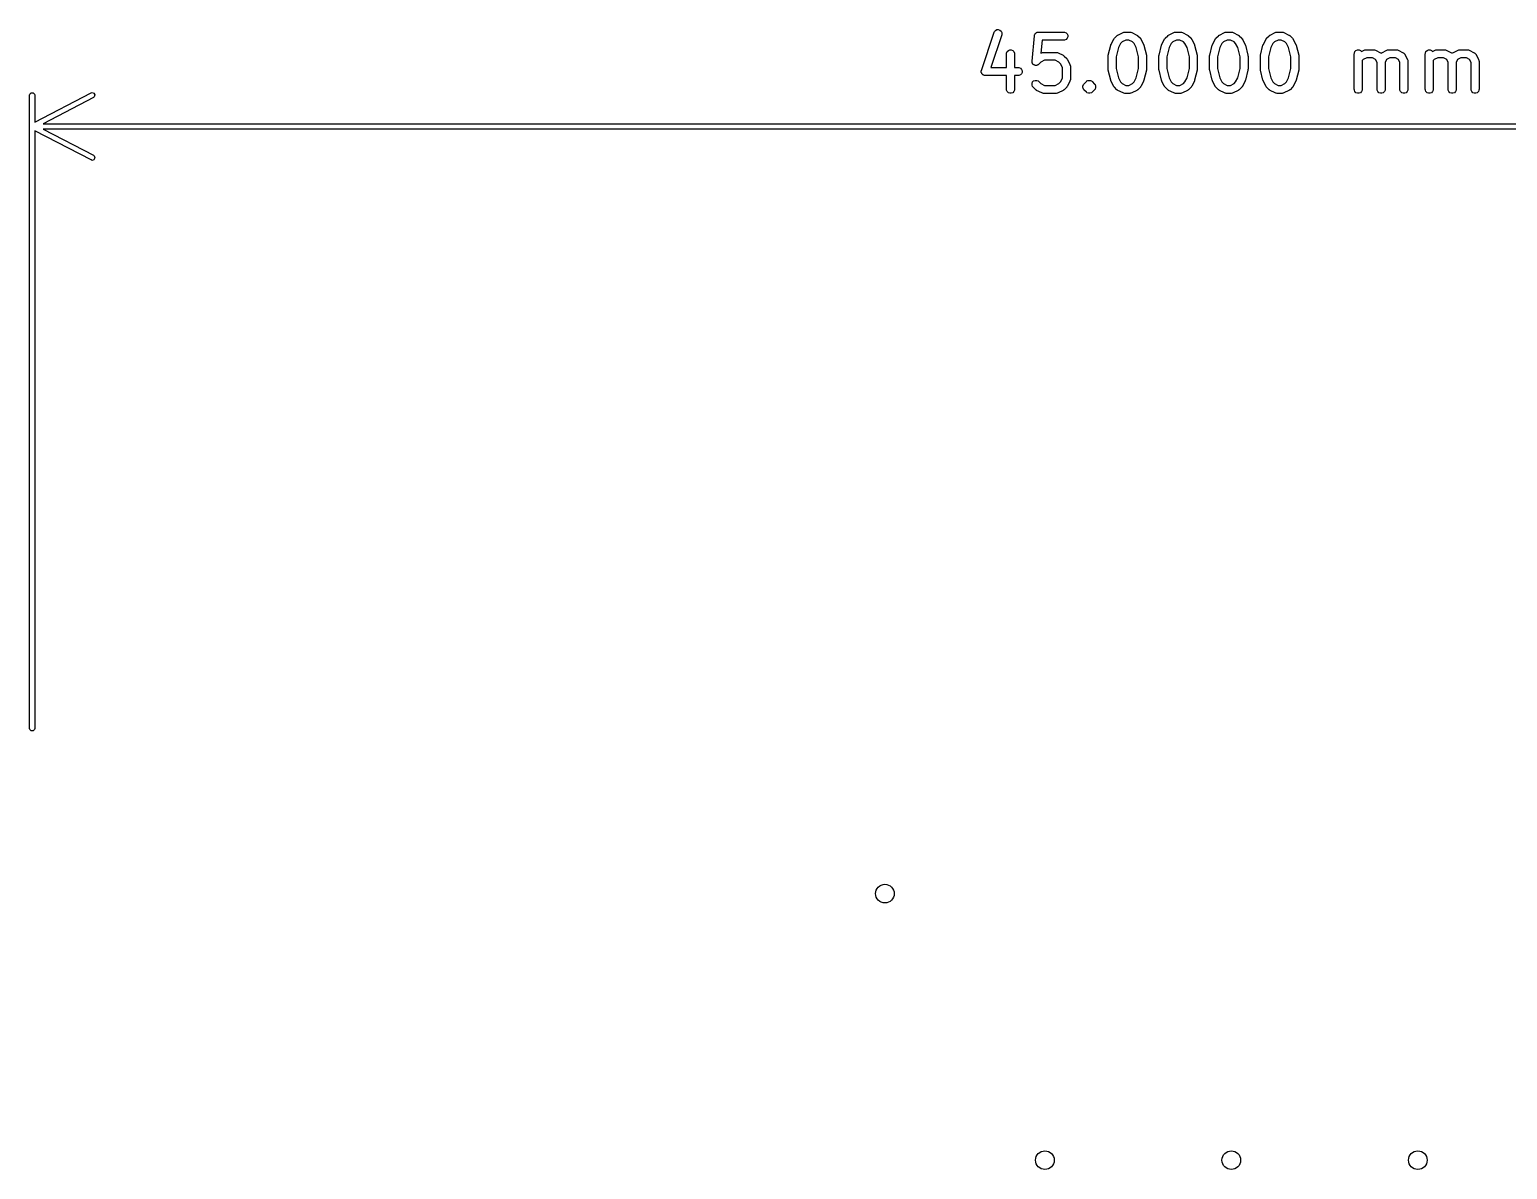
# Model space of a CAD drawing. Extents: x 4.84 to 7.14, y -5.89 to -3.58.
# Drawn here: x 4.841 to 5.932, y -4.42 to -3.578 of the extents above; entities that cross this region are included whole.
import ezdxf

# ---------------------------------------------------------------- set-up
doc = ezdxf.new("R2010")
doc.units = 0
doc.header["$MEASUREMENT"] = 0
doc.layers.add('BLACK', color=7, linetype='CONTINUOUS')

msp = doc.modelspace()

# ---------------------------------------------------------------- linework, layer by layer
at = {"layer": 'BLACK', "linetype": 'CONTINUOUS'}
for p, q in [((5.5437, -3.6082), (5.5531, -3.5801)), ((5.5531, -3.5801), (5.5533, -3.5795)), ((5.5533, -3.5795), (5.5541, -3.5787)), ((5.5541, -3.5787), (5.5551, -3.5781)), ((5.5551, -3.5781), (5.5562, -3.5781)), ((5.5562, -3.5781), (5.5573, -3.5784)), ((5.5573, -3.5784), (5.5582, -3.5792)), ((5.5582, -3.5792), (5.5587, -3.5802)), ((5.5587, -3.5802), (5.5588, -3.5814)), ((5.5836, -3.581), (5.5839, -3.5807)), ((5.5839, -3.5807), (5.5842, -3.5804)), ((5.5842, -3.5804), (5.5844, -3.5804)), ((5.5844, -3.5804), (5.5845, -3.5803)), ((5.5845, -3.5803), (5.5849, -3.5801)), ((5.5849, -3.5801), (5.5853, -3.58)), ((5.5853, -3.58), (5.5855, -3.5799)), ((5.5855, -3.5799), (5.5856, -3.5799)), ((5.5856, -3.5799), (5.5857, -3.5799)), ((5.5857, -3.5799), (5.5859, -3.5799)), ((5.5859, -3.5799), (5.6046, -3.5799)), ((5.6046, -3.5799), (5.6052, -3.58)), ((5.6052, -3.58), (5.6063, -3.5804)), ((5.6063, -3.5804), (5.6071, -3.5812)), ((5.6445, -3.5821), (5.6483, -3.5802)), ((5.6483, -3.5802), (5.6488, -3.58)), ((5.6488, -3.58), (5.6489, -3.58)), ((5.6489, -3.58), (5.649, -3.58)), ((5.649, -3.58), (5.6496, -3.5799)), ((5.6496, -3.5799), (5.6534, -3.5799)), ((5.6534, -3.5799), (5.6539, -3.58)), ((5.6539, -3.58), (5.654, -3.58)), ((5.654, -3.58), (5.6541, -3.58)), ((5.6541, -3.58), (5.6547, -3.5802)), ((5.6547, -3.5802), (5.6584, -3.5821)), ((5.682, -3.5821), (5.6858, -3.5802)), ((5.6858, -3.5802), (5.6863, -3.58)), ((5.6863, -3.58), (5.6864, -3.58)), ((5.6864, -3.58), (5.6865, -3.58)), ((5.6865, -3.58), (5.6871, -3.5799)), ((5.6871, -3.5799), (5.6909, -3.5799)), ((5.6909, -3.5799), (5.6914, -3.58)), ((5.6914, -3.58), (5.6915, -3.58)), ((5.6915, -3.58), (5.6916, -3.58)), ((5.6916, -3.58), (5.6922, -3.5802)), ((5.6922, -3.5802), (5.6959, -3.5821)), ((5.7195, -3.5821), (5.7233, -3.5802)), ((5.7233, -3.5802), (5.7238, -3.58)), ((5.7238, -3.58), (5.7239, -3.58)), ((5.7239, -3.58), (5.724, -3.58)), ((5.724, -3.58), (5.7246, -3.5799)), ((5.7246, -3.5799), (5.7283, -3.5799)), ((5.7283, -3.5799), (5.7289, -3.58)), ((5.7289, -3.58), (5.729, -3.58)), ((5.729, -3.58), (5.7291, -3.58)), ((5.7291, -3.58), (5.7297, -3.5802)), ((5.7297, -3.5802), (5.7334, -3.5821)), ((5.757, -3.5821), (5.7608, -3.5802)), ((5.7608, -3.5802), (5.7613, -3.58)), ((5.7613, -3.58), (5.7614, -3.58)), ((5.7614, -3.58), (5.7615, -3.58)), ((5.7615, -3.58), (5.7621, -3.5799)), ((5.7621, -3.5799), (5.7658, -3.5799)), ((5.7658, -3.5799), (5.7664, -3.58)), ((5.7664, -3.58), (5.7665, -3.58)), ((5.7665, -3.58), (5.7666, -3.58)), ((5.7666, -3.58), (5.7672, -3.5802)), ((5.7672, -3.5802), (5.7709, -3.5821)), ((5.5587, -3.5819), (5.5506, -3.6062)), ((5.5588, -3.5814), (5.5587, -3.5819)), ((5.5811, -3.6013), (5.5829, -3.5826)), ((5.5829, -3.5826), (5.583, -3.5824)), ((5.583, -3.582), (5.5832, -3.5816)), ((5.583, -3.5822), (5.583, -3.582)), ((5.583, -3.5823), (5.583, -3.5822)), ((5.583, -3.5824), (5.583, -3.5823)), ((5.5832, -3.5816), (5.5834, -3.5812)), ((5.5834, -3.5812), (5.5835, -3.5811)), ((5.5835, -3.5811), (5.5836, -3.581)), ((5.5885, -3.5858), (5.5876, -3.5956)), ((5.6046, -3.5858), (5.5885, -3.5858)), ((5.6052, -3.5858), (5.6046, -3.5858)), ((5.6063, -3.5853), (5.6052, -3.5858)), ((5.6071, -3.5845), (5.6063, -3.5853)), ((5.6071, -3.5812), (5.6075, -3.5823)), ((5.6075, -3.5834), (5.6071, -3.5845)), ((5.6075, -3.5823), (5.6075, -3.5834)), ((5.6374, -3.5971), (5.6392, -3.5896)), ((5.6392, -3.5896), (5.6393, -3.5896)), ((5.6393, -3.5896), (5.6394, -3.5893)), ((5.6393, -3.5896), (5.6393, -3.5896)), ((5.6394, -3.5893), (5.6394, -3.5891)), ((5.6394, -3.5891), (5.6395, -3.5891)), ((5.6395, -3.589), (5.6413, -3.5853)), ((5.6395, -3.5891), (5.6395, -3.589)), ((5.6413, -3.5853), (5.6415, -3.585)), ((5.6415, -3.585), (5.6416, -3.5849)), ((5.6415, -3.585), (5.6415, -3.585)), ((5.6416, -3.5849), (5.6416, -3.5848)), ((5.6416, -3.5848), (5.6417, -3.5848)), ((5.6417, -3.5848), (5.6419, -3.5845)), ((5.6419, -3.5845), (5.6438, -3.5827)), ((5.6449, -3.5914), (5.6432, -3.5982)), ((5.6438, -3.5827), (5.644, -3.5825)), ((5.644, -3.5825), (5.644, -3.5824)), ((5.644, -3.5824), (5.6441, -3.5824)), ((5.6441, -3.5824), (5.6442, -3.5823)), ((5.6442, -3.5823), (5.6443, -3.5823)), ((5.6443, -3.5823), (5.6445, -3.5821)), ((5.6464, -3.5884), (5.6449, -3.5914)), ((5.6476, -3.5872), (5.6464, -3.5884)), ((5.6503, -3.5858), (5.6476, -3.5872)), ((5.6527, -3.5858), (5.6503, -3.5858)), ((5.6554, -3.5872), (5.6527, -3.5858)), ((5.6566, -3.5884), (5.6554, -3.5872)), ((5.6581, -3.5914), (5.6566, -3.5884)), ((5.6598, -3.5982), (5.6581, -3.5914)), ((5.6584, -3.5821), (5.6587, -3.5823)), ((5.6587, -3.5823), (5.6587, -3.5823)), ((5.6587, -3.5823), (5.6588, -3.5824)), ((5.6588, -3.5824), (5.6589, -3.5824)), ((5.6589, -3.5824), (5.659, -3.5825)), ((5.659, -3.5825), (5.6592, -3.5827)), ((5.6592, -3.5827), (5.6611, -3.5845)), ((5.6611, -3.5845), (5.6613, -3.5848)), ((5.6613, -3.5848), (5.6613, -3.5848)), ((5.6613, -3.5848), (5.6614, -3.5849)), ((5.6614, -3.5849), (5.6614, -3.585)), ((5.6614, -3.585), (5.6615, -3.585)), ((5.6615, -3.585), (5.6616, -3.5853)), ((5.6616, -3.5853), (5.6635, -3.589)), ((5.6635, -3.589), (5.6635, -3.5891)), ((5.6635, -3.5891), (5.6635, -3.5891)), ((5.6635, -3.5891), (5.6636, -3.5893)), ((5.6636, -3.5893), (5.6637, -3.5896)), ((5.6637, -3.5896), (5.6637, -3.5896)), ((5.6637, -3.5896), (5.6637, -3.5896)), ((5.6637, -3.5896), (5.6656, -3.5971)), ((5.6749, -3.5971), (5.6767, -3.5896)), ((5.6767, -3.5896), (5.6768, -3.5896)), ((5.6768, -3.5893), (5.6769, -3.5891)), ((5.6768, -3.5896), (5.6768, -3.5893)), ((5.6768, -3.5896), (5.6768, -3.5896)), ((5.6769, -3.5891), (5.677, -3.589)), ((5.6769, -3.5891), (5.6769, -3.5891)), ((5.677, -3.589), (5.6788, -3.5853)), ((5.6788, -3.5853), (5.679, -3.585)), ((5.679, -3.585), (5.6791, -3.5849)), ((5.679, -3.585), (5.679, -3.585)), ((5.6791, -3.5849), (5.6791, -3.5848)), ((5.6791, -3.5848), (5.6792, -3.5848)), ((5.6792, -3.5848), (5.6794, -3.5845)), ((5.6794, -3.5845), (5.6813, -3.5827)), ((5.6824, -3.5914), (5.6807, -3.5982)), ((5.6813, -3.5827), (5.6815, -3.5825)), ((5.6815, -3.5825), (5.6815, -3.5824)), ((5.6815, -3.5824), (5.6816, -3.5824)), ((5.6816, -3.5824), (5.6817, -3.5823)), ((5.6817, -3.5823), (5.6818, -3.5823)), ((5.6818, -3.5823), (5.682, -3.5821)), ((5.6839, -3.5884), (5.6824, -3.5914)), ((5.6851, -3.5872), (5.6839, -3.5884)), ((5.6878, -3.5858), (5.6851, -3.5872)), ((5.6902, -3.5858), (5.6878, -3.5858)), ((5.6929, -3.5872), (5.6902, -3.5858)), ((5.694, -3.5884), (5.6929, -3.5872)), ((5.6956, -3.5914), (5.694, -3.5884)), ((5.6973, -3.5982), (5.6956, -3.5914)), ((5.6959, -3.5821), (5.6962, -3.5823)), ((5.6962, -3.5823), (5.6962, -3.5823)), ((5.6962, -3.5823), (5.6963, -3.5824)), ((5.6963, -3.5824), (5.6964, -3.5824)), ((5.6964, -3.5824), (5.6965, -3.5825)), ((5.6965, -3.5825), (5.6967, -3.5827)), ((5.6967, -3.5827), (5.6986, -3.5845)), ((5.6986, -3.5845), (5.6987, -3.5848)), ((5.6987, -3.5848), (5.6988, -3.5848)), ((5.6988, -3.5848), (5.6989, -3.5849)), ((5.6989, -3.5849), (5.6989, -3.585)), ((5.6989, -3.585), (5.699, -3.585)), ((5.699, -3.585), (5.6991, -3.5853)), ((5.6991, -3.5853), (5.701, -3.589)), ((5.701, -3.589), (5.701, -3.5891)), ((5.701, -3.5891), (5.701, -3.5891)), ((5.701, -3.5891), (5.7011, -3.5893)), ((5.7011, -3.5893), (5.7012, -3.5896)), ((5.7012, -3.5896), (5.7012, -3.5896)), ((5.7012, -3.5896), (5.7012, -3.5896)), ((5.7012, -3.5896), (5.7031, -3.5971)), ((5.7124, -3.5971), (5.7142, -3.5896)), ((5.7142, -3.5896), (5.7143, -3.5893)), ((5.7142, -3.5896), (5.7142, -3.5896)), ((5.7142, -3.5896), (5.7142, -3.5896)), ((5.7143, -3.5893), (5.7144, -3.5891)), ((5.7144, -3.5891), (5.7145, -3.589)), ((5.7144, -3.5891), (5.7144, -3.5891)), ((5.7145, -3.589), (5.7163, -3.5853)), ((5.7163, -3.5853), (5.7165, -3.585)), ((5.7165, -3.585), (5.7166, -3.5849)), ((5.7165, -3.585), (5.7165, -3.585)), ((5.7166, -3.5849), (5.7166, -3.5848)), ((5.7166, -3.5848), (5.7167, -3.5848)), ((5.7167, -3.5848), (5.7169, -3.5845)), ((5.7169, -3.5845), (5.7188, -3.5827)), ((5.7199, -3.5914), (5.7182, -3.5982)), ((5.7188, -3.5827), (5.719, -3.5825)), ((5.719, -3.5825), (5.719, -3.5824)), ((5.719, -3.5824), (5.7191, -3.5824)), ((5.7191, -3.5824), (5.7192, -3.5823)), ((5.7192, -3.5823), (5.7193, -3.5823)), ((5.7193, -3.5823), (5.7195, -3.5821)), ((5.7214, -3.5884), (5.7199, -3.5914)), ((5.7226, -3.5872), (5.7214, -3.5884)), ((5.7253, -3.5858), (5.7226, -3.5872)), ((5.7276, -3.5858), (5.7253, -3.5858)), ((5.7303, -3.5872), (5.7276, -3.5858)), ((5.7315, -3.5884), (5.7303, -3.5872)), ((5.7331, -3.5914), (5.7315, -3.5884)), ((5.7348, -3.5982), (5.7331, -3.5914)), ((5.7334, -3.5821), (5.7337, -3.5823)), ((5.7337, -3.5823), (5.7337, -3.5823)), ((5.7337, -3.5823), (5.7338, -3.5824)), ((5.7338, -3.5824), (5.7339, -3.5824)), ((5.7339, -3.5824), (5.734, -3.5825)), ((5.734, -3.5825), (5.7342, -3.5827)), ((5.7342, -3.5827), (5.7361, -3.5845)), ((5.7361, -3.5845), (5.7362, -3.5848)), ((5.7362, -3.5848), (5.7363, -3.5848)), ((5.7363, -3.5848), (5.7364, -3.5849)), ((5.7364, -3.5849), (5.7364, -3.585)), ((5.7364, -3.585), (5.7365, -3.585)), ((5.7365, -3.585), (5.7366, -3.5853)), ((5.7366, -3.5853), (5.7385, -3.589)), ((5.7385, -3.589), (5.7385, -3.5891)), ((5.7385, -3.5891), (5.7385, -3.5891)), ((5.7385, -3.5891), (5.7386, -3.5893)), ((5.7386, -3.5893), (5.7387, -3.5896)), ((5.7387, -3.5896), (5.7387, -3.5896)), ((5.7387, -3.5896), (5.7387, -3.5896)), ((5.7387, -3.5896), (5.7406, -3.5971)), ((5.7499, -3.5971), (5.7517, -3.5896)), ((5.7517, -3.5896), (5.7518, -3.5893)), ((5.7517, -3.5896), (5.7517, -3.5896)), ((5.7517, -3.5896), (5.7517, -3.5896)), ((5.7518, -3.5893), (5.7519, -3.5891)), ((5.7519, -3.5891), (5.752, -3.589)), ((5.7519, -3.5891), (5.7519, -3.5891)), ((5.752, -3.589), (5.7538, -3.5853)), ((5.7538, -3.5853), (5.754, -3.585)), ((5.754, -3.585), (5.7541, -3.5849)), ((5.754, -3.585), (5.754, -3.585)), ((5.7541, -3.5849), (5.7541, -3.5848)), ((5.7541, -3.5848), (5.7542, -3.5848)), ((5.7542, -3.5848), (5.7544, -3.5845)), ((5.7544, -3.5845), (5.7563, -3.5827)), ((5.7574, -3.5914), (5.7557, -3.5982)), ((5.7563, -3.5827), (5.7565, -3.5825)), ((5.7565, -3.5825), (5.7565, -3.5824)), ((5.7565, -3.5824), (5.7566, -3.5824)), ((5.7566, -3.5824), (5.7567, -3.5823)), ((5.7567, -3.5823), (5.7568, -3.5823)), ((5.7568, -3.5823), (5.757, -3.5821)), ((5.7589, -3.5884), (5.7574, -3.5914)), ((5.7601, -3.5872), (5.7589, -3.5884)), ((5.7628, -3.5858), (5.7601, -3.5872)), ((5.7651, -3.5858), (5.7628, -3.5858)), ((5.7678, -3.5872), (5.7651, -3.5858)), ((5.769, -3.5884), (5.7678, -3.5872)), ((5.7706, -3.5914), (5.769, -3.5884)), ((5.7723, -3.5982), (5.7706, -3.5914)), ((5.7709, -3.5821), (5.7712, -3.5823)), ((5.7712, -3.5823), (5.7712, -3.5823)), ((5.7712, -3.5823), (5.7713, -3.5824)), ((5.7713, -3.5824), (5.7714, -3.5824)), ((5.7714, -3.5824), (5.7715, -3.5825)), ((5.7715, -3.5825), (5.7717, -3.5827)), ((5.7717, -3.5827), (5.7736, -3.5845)), ((5.7736, -3.5845), (5.7737, -3.5848)), ((5.7737, -3.5848), (5.7738, -3.5848)), ((5.7738, -3.5848), (5.7739, -3.5849)), ((5.7739, -3.5849), (5.7739, -3.585)), ((5.7739, -3.585), (5.774, -3.585)), ((5.774, -3.585), (5.7741, -3.5853)), ((5.7741, -3.5853), (5.776, -3.589)), ((5.776, -3.589), (5.776, -3.5891)), ((5.776, -3.5891), (5.776, -3.5891)), ((5.776, -3.5891), (5.7761, -3.5893)), ((5.7761, -3.5893), (5.7762, -3.5896)), ((5.7762, -3.5896), (5.7762, -3.5896)), ((5.7762, -3.5896), (5.7762, -3.5896)), ((5.7762, -3.5896), (5.7781, -3.5971)), ((5.5623, -3.5954), (5.5628, -3.5943)), ((5.5623, -3.596), (5.5623, -3.5954)), ((5.5623, -3.6062), (5.5623, -3.596)), ((5.5628, -3.5943), (5.5636, -3.5935)), ((5.5636, -3.5935), (5.5647, -3.5931)), ((5.5647, -3.5931), (5.5658, -3.5931)), ((5.5658, -3.5931), (5.5669, -3.5935)), ((5.5669, -3.5935), (5.5677, -3.5943)), ((5.5677, -3.5943), (5.5681, -3.5954)), ((5.5681, -3.5954), (5.5682, -3.596)), ((5.5682, -3.596), (5.5682, -3.6062)), ((5.5811, -3.6019), (5.5811, -3.6013)), ((5.5811, -3.602), (5.5811, -3.6019)), ((5.5811, -3.6022), (5.5811, -3.602)), ((5.5813, -3.6026), (5.5811, -3.6022)), ((5.5814, -3.603), (5.5813, -3.6026)), ((5.5876, -3.6022), (5.5861, -3.6037)), ((5.5876, -3.5956), (5.5883, -3.5952)), ((5.5903, -3.6008), (5.5876, -3.6022)), ((5.5883, -3.5952), (5.5888, -3.595)), ((5.5888, -3.595), (5.5889, -3.595)), ((5.5889, -3.595), (5.589, -3.595)), ((5.589, -3.595), (5.5896, -3.5949)), ((5.5896, -3.5949), (5.599, -3.5949)), ((5.5983, -3.6008), (5.5903, -3.6008)), ((5.601, -3.6022), (5.5983, -3.6008)), ((5.599, -3.5949), (5.5996, -3.595)), ((5.5996, -3.595), (5.5997, -3.595)), ((5.5997, -3.595), (5.5998, -3.595)), ((5.5998, -3.595), (5.6003, -3.5952)), ((5.6003, -3.5952), (5.6041, -3.5971)), ((5.6022, -3.6034), (5.601, -3.6022)), ((5.6041, -3.5971), (5.6043, -3.5973)), ((5.6043, -3.5973), (5.6044, -3.5973)), ((5.6044, -3.5973), (5.6045, -3.5974)), ((5.6045, -3.5974), (5.6045, -3.5974)), ((5.6045, -3.5974), (5.6046, -3.5975)), ((5.6046, -3.5975), (5.6048, -3.5977)), ((5.6048, -3.5977), (5.6067, -3.5995)), ((5.6067, -3.5995), (5.6069, -3.5998)), ((5.6069, -3.5998), (5.6069, -3.5998)), ((5.6069, -3.5998), (5.607, -3.5999)), ((5.607, -3.5999), (5.6071, -3.6)), ((5.6071, -3.6), (5.6071, -3.6)), ((5.6071, -3.6), (5.6073, -3.6003)), ((5.6073, -3.6003), (5.6091, -3.604)), ((5.6373, -3.5973), (5.6374, -3.5972)), ((5.6373, -3.5975), (5.6373, -3.5973)), ((5.6373, -3.5977), (5.6373, -3.5975)), ((5.6373, -3.5978), (5.6373, -3.5977)), ((5.6373, -3.5979), (5.6373, -3.5978)), ((5.6373, -3.6072), (5.6373, -3.5979)), ((5.6374, -3.5972), (5.6374, -3.5971)), ((5.6432, -3.5982), (5.6432, -3.6069)), ((5.6598, -3.6069), (5.6598, -3.5982)), ((5.6656, -3.5971), (5.6656, -3.5972)), ((5.6656, -3.5972), (5.6656, -3.5973)), ((5.6656, -3.5973), (5.6656, -3.5975)), ((5.6656, -3.5975), (5.6657, -3.5977)), ((5.6657, -3.5977), (5.6657, -3.5978)), ((5.6657, -3.5978), (5.6657, -3.5979)), ((5.6657, -3.5979), (5.6657, -3.6072)), ((5.6748, -3.5972), (5.6749, -3.5971)), ((5.6748, -3.5973), (5.6748, -3.5972)), ((5.6748, -3.5975), (5.6748, -3.5973)), ((5.6748, -3.5977), (5.6748, -3.5975)), ((5.6748, -3.5978), (5.6748, -3.5977)), ((5.6748, -3.5979), (5.6748, -3.5978)), ((5.6748, -3.6072), (5.6748, -3.5979)), ((5.6807, -3.5982), (5.6807, -3.6069)), ((5.6973, -3.6069), (5.6973, -3.5982)), ((5.7031, -3.5971), (5.7031, -3.5972)), ((5.7031, -3.5972), (5.7031, -3.5973)), ((5.7031, -3.5973), (5.7031, -3.5975)), ((5.7031, -3.5975), (5.7032, -3.5977)), ((5.7032, -3.5977), (5.7032, -3.5978)), ((5.7032, -3.5978), (5.7032, -3.5979)), ((5.7032, -3.5979), (5.7032, -3.6072)), ((5.7123, -3.5972), (5.7124, -3.5971)), ((5.7123, -3.5973), (5.7123, -3.5972)), ((5.7123, -3.5975), (5.7123, -3.5973)), ((5.7123, -3.5977), (5.7123, -3.5975)), ((5.7123, -3.5978), (5.7123, -3.5977)), ((5.7123, -3.5979), (5.7123, -3.5978)), ((5.7123, -3.6072), (5.7123, -3.5979)), ((5.7182, -3.5982), (5.7182, -3.6069)), ((5.7348, -3.6069), (5.7348, -3.5982)), ((5.7406, -3.5971), (5.7406, -3.5972)), ((5.7406, -3.5972), (5.7406, -3.5973)), ((5.7406, -3.5973), (5.7406, -3.5975)), ((5.7406, -3.5975), (5.7407, -3.5977)), ((5.7407, -3.5977), (5.7407, -3.5978)), ((5.7407, -3.5978), (5.7407, -3.5979)), ((5.7407, -3.5979), (5.7407, -3.6072)), ((5.7498, -3.5972), (5.7499, -3.5971)), ((5.7498, -3.5973), (5.7498, -3.5972)), ((5.7498, -3.5975), (5.7498, -3.5973)), ((5.7498, -3.5977), (5.7498, -3.5975)), ((5.7498, -3.5978), (5.7498, -3.5977)), ((5.7498, -3.5979), (5.7498, -3.5978)), ((5.7498, -3.6072), (5.7498, -3.5979)), ((5.7557, -3.5982), (5.7557, -3.6069)), ((5.7723, -3.6069), (5.7723, -3.5982)), ((5.7781, -3.5971), (5.7781, -3.5972)), ((5.7781, -3.5972), (5.7781, -3.5973)), ((5.7781, -3.5973), (5.7781, -3.5975)), ((5.7781, -3.5975), (5.7782, -3.5977)), ((5.7782, -3.5977), (5.7782, -3.5978)), ((5.7782, -3.5978), (5.7782, -3.5979)), ((5.7782, -3.5979), (5.7782, -3.6072)), ((5.8191, -3.596), (5.8192, -3.5954)), ((5.8191, -3.6222), (5.8191, -3.596)), ((5.8192, -3.5954), (5.8196, -3.5943)), ((5.8196, -3.5943), (5.8204, -3.5935)), ((5.8204, -3.5935), (5.8215, -3.5931)), ((5.8215, -3.5931), (5.8227, -3.5931)), ((5.8227, -3.5931), (5.8237, -3.5935)), ((5.8237, -3.5935), (5.8245, -3.5943)), ((5.8245, -3.5943), (5.8264, -3.5933)), ((5.8257, -3.6003), (5.825, -3.601)), ((5.825, -3.601), (5.825, -3.6222)), ((5.8284, -3.5989), (5.8257, -3.6003)), ((5.8264, -3.5933), (5.8269, -3.5931)), ((5.8269, -3.5931), (5.827, -3.5931)), ((5.827, -3.5931), (5.8271, -3.5931)), ((5.8271, -3.5931), (5.8277, -3.593)), ((5.8277, -3.593), (5.8333, -3.593)), ((5.8326, -3.5989), (5.8284, -3.5989)), ((5.8349, -3.6001), (5.8326, -3.5989)), ((5.8333, -3.593), (5.8339, -3.5931)), ((5.8339, -3.5931), (5.834, -3.5931)), ((5.834, -3.5931), (5.8341, -3.5931)), ((5.8341, -3.5931), (5.8347, -3.5933)), ((5.8347, -3.5933), (5.8384, -3.5952)), ((5.836, -3.6023), (5.8349, -3.6001)), ((5.836, -3.6222), (5.836, -3.6023)), ((5.8384, -3.5952), (5.8385, -3.5953)), ((5.8385, -3.5953), (5.8385, -3.5953)), ((5.8385, -3.5953), (5.8386, -3.5953)), ((5.8386, -3.5953), (5.8389, -3.5955)), ((5.8389, -3.5955), (5.839, -3.5956)), ((5.839, -3.5955), (5.8393, -3.5953)), ((5.839, -3.5956), (5.839, -3.5955)), ((5.8393, -3.5953), (5.8394, -3.5953)), ((5.8394, -3.5953), (5.8395, -3.5952)), ((5.8394, -3.5953), (5.8394, -3.5953)), ((5.8395, -3.5952), (5.8433, -3.5933)), ((5.843, -3.6001), (5.8419, -3.6023)), ((5.8419, -3.6023), (5.8419, -3.6222)), ((5.8453, -3.5989), (5.843, -3.6001)), ((5.8433, -3.5933), (5.8438, -3.5931)), ((5.8438, -3.5931), (5.8439, -3.5931)), ((5.8439, -3.5931), (5.844, -3.5931)), ((5.844, -3.5931), (5.8446, -3.593)), ((5.8446, -3.593), (5.8502, -3.593)), ((5.8495, -3.5989), (5.8453, -3.5989)), ((5.8518, -3.6001), (5.8495, -3.5989)), ((5.8502, -3.593), (5.8508, -3.5931)), ((5.8508, -3.5931), (5.8509, -3.5931)), ((5.8509, -3.5931), (5.851, -3.5931)), ((5.851, -3.5931), (5.8515, -3.5933)), ((5.8515, -3.5933), (5.8553, -3.5952)), ((5.8529, -3.6023), (5.8518, -3.6001)), ((5.8529, -3.6222), (5.8529, -3.6023)), ((5.8553, -3.5952), (5.8554, -3.5953)), ((5.8554, -3.5953), (5.8554, -3.5953)), ((5.8554, -3.5953), (5.8555, -3.5953)), ((5.8555, -3.5953), (5.8558, -3.5955)), ((5.8558, -3.5955), (5.856, -3.5958)), ((5.856, -3.5958), (5.8563, -3.5961)), ((5.8563, -3.5961), (5.8565, -3.5963)), ((5.8565, -3.5963), (5.8565, -3.5964)), ((5.8565, -3.5964), (5.8565, -3.5964)), ((5.8565, -3.5964), (5.8566, -3.5965)), ((5.8566, -3.5965), (5.8585, -3.6003)), ((5.8585, -3.6003), (5.8587, -3.6008)), ((5.8587, -3.6008), (5.8587, -3.6009)), ((5.8587, -3.6009), (5.8587, -3.601)), ((5.8587, -3.601), (5.8588, -3.6016)), ((5.8588, -3.6016), (5.8588, -3.6222)), ((5.8716, -3.596), (5.8717, -3.5954)), ((5.8716, -3.6222), (5.8716, -3.596)), ((5.8717, -3.5954), (5.8721, -3.5943)), ((5.8721, -3.5943), (5.8729, -3.5935)), ((5.8729, -3.5935), (5.874, -3.5931)), ((5.874, -3.5931), (5.8752, -3.5931)), ((5.8752, -3.5931), (5.8762, -3.5935)), ((5.8762, -3.5935), (5.877, -3.5943)), ((5.877, -3.5943), (5.8789, -3.5933)), ((5.8782, -3.6003), (5.8775, -3.601)), ((5.8775, -3.601), (5.8775, -3.6222)), ((5.8809, -3.5989), (5.8782, -3.6003)), ((5.8789, -3.5933), (5.8794, -3.5931)), ((5.8794, -3.5931), (5.8795, -3.5931)), ((5.8795, -3.5931), (5.8796, -3.5931)), ((5.8796, -3.5931), (5.8802, -3.593)), ((5.8802, -3.593), (5.8858, -3.593)), ((5.8851, -3.5989), (5.8809, -3.5989)), ((5.8874, -3.6001), (5.8851, -3.5989)), ((5.8858, -3.593), (5.8864, -3.5931)), ((5.8864, -3.5931), (5.8865, -3.5931)), ((5.8865, -3.5931), (5.8866, -3.5931)), ((5.8866, -3.5931), (5.8871, -3.5933)), ((5.8871, -3.5933), (5.8909, -3.5952)), ((5.8885, -3.6023), (5.8874, -3.6001)), ((5.8885, -3.6222), (5.8885, -3.6023)), ((5.8909, -3.5952), (5.891, -3.5953)), ((5.891, -3.5953), (5.891, -3.5953)), ((5.891, -3.5953), (5.8911, -3.5953)), ((5.8911, -3.5953), (5.8914, -3.5955)), ((5.8914, -3.5955), (5.8915, -3.5956)), ((5.8915, -3.5955), (5.8918, -3.5953)), ((5.8915, -3.5956), (5.8915, -3.5955)), ((5.8918, -3.5953), (5.8919, -3.5953)), ((5.8919, -3.5953), (5.892, -3.5952)), ((5.8919, -3.5953), (5.8919, -3.5953)), ((5.892, -3.5952), (5.8958, -3.5933)), ((5.8955, -3.6001), (5.8944, -3.6023)), ((5.8944, -3.6023), (5.8944, -3.6222)), ((5.8978, -3.5989), (5.8955, -3.6001)), ((5.8958, -3.5933), (5.8963, -3.5931)), ((5.8963, -3.5931), (5.8964, -3.5931)), ((5.8964, -3.5931), (5.8965, -3.5931)), ((5.8965, -3.5931), (5.8971, -3.593)), ((5.8971, -3.593), (5.9027, -3.593)), ((5.902, -3.5989), (5.8978, -3.5989)), ((5.9042, -3.6001), (5.902, -3.5989)), ((5.9027, -3.593), (5.9033, -3.5931)), ((5.9033, -3.5931), (5.9034, -3.5931)), ((5.9034, -3.5931), (5.9035, -3.5931)), ((5.9035, -3.5931), (5.904, -3.5933)), ((5.904, -3.5933), (5.9078, -3.5952)), ((5.9054, -3.6023), (5.9042, -3.6001)), ((5.9054, -3.6222), (5.9054, -3.6023)), ((5.9078, -3.5952), (5.9079, -3.5953)), ((5.9079, -3.5953), (5.9079, -3.5953)), ((5.9079, -3.5953), (5.908, -3.5953)), ((5.908, -3.5953), (5.9083, -3.5955)), ((5.9083, -3.5955), (5.9085, -3.5958)), ((5.9085, -3.5958), (5.9088, -3.5961)), ((5.9088, -3.5961), (5.909, -3.5963)), ((5.909, -3.5963), (5.909, -3.5964)), ((5.909, -3.5964), (5.909, -3.5964)), ((5.909, -3.5964), (5.9091, -3.5965)), ((5.9091, -3.5965), (5.911, -3.6003)), ((5.911, -3.6003), (5.9112, -3.6008)), ((5.9112, -3.6008), (5.9112, -3.6009)), ((5.9112, -3.6009), (5.9112, -3.601)), ((5.9112, -3.601), (5.9113, -3.6016)), ((5.9113, -3.6016), (5.9113, -3.6222)), ((5.5436, -3.6085), (5.5437, -3.6082)), ((5.5436, -3.6086), (5.5436, -3.6085)), ((5.5436, -3.6085), (5.5436, -3.6085)), ((5.5436, -3.6087), (5.5436, -3.6086)), ((5.5436, -3.6092), (5.5436, -3.6087)), ((5.5436, -3.6097), (5.5436, -3.6092)), ((5.5436, -3.6098), (5.5436, -3.6097)), ((5.5436, -3.6099), (5.5436, -3.6098)), ((5.5439, -3.6103), (5.5436, -3.6099)), ((5.544, -3.6108), (5.5439, -3.6103)), ((5.5441, -3.6108), (5.544, -3.6108)), ((5.5442, -3.6109), (5.5441, -3.6108)), ((5.5445, -3.6112), (5.5442, -3.6109)), ((5.5449, -3.6116), (5.5445, -3.6112)), ((5.545, -3.6116), (5.5449, -3.6116)), ((5.545, -3.6117), (5.545, -3.6116)), ((5.5455, -3.6118), (5.545, -3.6117)), ((5.5459, -3.612), (5.5455, -3.6118)), ((5.5461, -3.612), (5.5459, -3.612)), ((5.5462, -3.612), (5.5461, -3.612)), ((5.5461, -3.612), (5.5461, -3.612)), ((5.5465, -3.6121), (5.5462, -3.612)), ((5.5623, -3.6121), (5.5465, -3.6121)), ((5.5506, -3.6062), (5.5623, -3.6062)), ((5.5623, -3.6222), (5.5623, -3.6121)), ((5.5682, -3.6062), (5.5709, -3.6062)), ((5.5709, -3.6121), (5.5682, -3.6121)), ((5.5682, -3.6121), (5.5682, -3.6222)), ((5.5709, -3.6062), (5.5714, -3.6062)), ((5.5714, -3.612), (5.5709, -3.6121)), ((5.5714, -3.6062), (5.5725, -3.6067)), ((5.5725, -3.6116), (5.5714, -3.612)), ((5.5725, -3.6067), (5.5733, -3.6075)), ((5.5733, -3.6108), (5.5725, -3.6116)), ((5.5733, -3.6075), (5.5738, -3.6085)), ((5.5738, -3.6097), (5.5733, -3.6108)), ((5.5738, -3.6085), (5.5738, -3.6097)), ((5.5815, -3.6031), (5.5814, -3.603)), ((5.5815, -3.6033), (5.5815, -3.6031)), ((5.5818, -3.6036), (5.5815, -3.6033)), ((5.5821, -3.6039), (5.5818, -3.6036)), ((5.5822, -3.604), (5.5821, -3.6039)), ((5.5823, -3.6041), (5.5822, -3.604)), ((5.5827, -3.6042), (5.5823, -3.6041)), ((5.5831, -3.6044), (5.5827, -3.6042)), ((5.5833, -3.6045), (5.5831, -3.6044)), ((5.5834, -3.6045), (5.5833, -3.6045)), ((5.5838, -3.6045), (5.5834, -3.6045)), ((5.5843, -3.6046), (5.5838, -3.6045)), ((5.5844, -3.6045), (5.5843, -3.6046)), ((5.5846, -3.6045), (5.5844, -3.6045)), ((5.585, -3.6043), (5.5846, -3.6045)), ((5.5854, -3.6042), (5.585, -3.6043)), ((5.5855, -3.6041), (5.5854, -3.6042)), ((5.5856, -3.6041), (5.5855, -3.6041)), ((5.5861, -3.6037), (5.5856, -3.6041)), ((5.6035, -3.6061), (5.6022, -3.6034)), ((5.6035, -3.614), (5.6035, -3.6061)), ((5.6091, -3.604), (5.6093, -3.6046)), ((5.6093, -3.6046), (5.6093, -3.6047)), ((5.6093, -3.6047), (5.6094, -3.6048)), ((5.6094, -3.6048), (5.6094, -3.6054)), ((5.6094, -3.6054), (5.6094, -3.6147)), ((5.6373, -3.6073), (5.6373, -3.6072)), ((5.6373, -3.6074), (5.6373, -3.6073)), ((5.6373, -3.6076), (5.6373, -3.6074)), ((5.6373, -3.6078), (5.6373, -3.6076)), ((5.6374, -3.6079), (5.6373, -3.6078)), ((5.6374, -3.608), (5.6374, -3.6079)), ((5.6392, -3.6155), (5.6374, -3.608)), ((5.6432, -3.6069), (5.6449, -3.6137)), ((5.6581, -3.6137), (5.6598, -3.6069)), ((5.6656, -3.608), (5.6637, -3.6155)), ((5.6657, -3.6074), (5.6656, -3.6076)), ((5.6656, -3.6076), (5.6656, -3.6078)), ((5.6656, -3.6078), (5.6656, -3.6079)), ((5.6656, -3.6079), (5.6656, -3.608)), ((5.6657, -3.6072), (5.6657, -3.6073)), ((5.6657, -3.6073), (5.6657, -3.6074)), ((5.6748, -3.6073), (5.6748, -3.6072)), ((5.6748, -3.6074), (5.6748, -3.6073)), ((5.6748, -3.6076), (5.6748, -3.6074)), ((5.6748, -3.6078), (5.6748, -3.6076)), ((5.6748, -3.6079), (5.6748, -3.6078)), ((5.6749, -3.608), (5.6748, -3.6079)), ((5.6767, -3.6155), (5.6749, -3.608)), ((5.6807, -3.6069), (5.6824, -3.6137)), ((5.6956, -3.6137), (5.6973, -3.6069)), ((5.7031, -3.608), (5.7012, -3.6155)), ((5.7032, -3.6074), (5.7031, -3.6076)), ((5.7031, -3.6076), (5.7031, -3.6078)), ((5.7031, -3.6078), (5.7031, -3.6079)), ((5.7031, -3.6079), (5.7031, -3.608)), ((5.7032, -3.6072), (5.7032, -3.6073)), ((5.7032, -3.6073), (5.7032, -3.6074)), ((5.7123, -3.6073), (5.7123, -3.6072)), ((5.7123, -3.6074), (5.7123, -3.6073)), ((5.7123, -3.6076), (5.7123, -3.6074)), ((5.7123, -3.6078), (5.7123, -3.6076)), ((5.7123, -3.6079), (5.7123, -3.6078)), ((5.7124, -3.608), (5.7123, -3.6079)), ((5.7142, -3.6155), (5.7124, -3.608)), ((5.7182, -3.6069), (5.7199, -3.6137)), ((5.7331, -3.6137), (5.7348, -3.6069)), ((5.7406, -3.608), (5.7387, -3.6155)), ((5.7407, -3.6074), (5.7406, -3.6076)), ((5.7406, -3.6076), (5.7406, -3.6078)), ((5.7406, -3.6078), (5.7406, -3.6079)), ((5.7406, -3.6079), (5.7406, -3.608)), ((5.7407, -3.6072), (5.7407, -3.6073)), ((5.7407, -3.6073), (5.7407, -3.6074)), ((5.7498, -3.6073), (5.7498, -3.6072)), ((5.7498, -3.6074), (5.7498, -3.6073)), ((5.7498, -3.6076), (5.7498, -3.6074)), ((5.7498, -3.6078), (5.7498, -3.6076)), ((5.7498, -3.6079), (5.7498, -3.6078)), ((5.7499, -3.608), (5.7498, -3.6079)), ((5.7517, -3.6155), (5.7499, -3.608)), ((5.7557, -3.6069), (5.7574, -3.6137)), ((5.7706, -3.6137), (5.7723, -3.6069)), ((5.7781, -3.608), (5.7762, -3.6155)), ((5.7782, -3.6074), (5.7781, -3.6076)), ((5.7781, -3.6076), (5.7781, -3.6078)), ((5.7781, -3.6078), (5.7781, -3.6079)), ((5.7781, -3.6079), (5.7781, -3.608)), ((5.7782, -3.6072), (5.7782, -3.6073)), ((5.7782, -3.6073), (5.7782, -3.6074)), ((4.886, -3.6248), (4.8867, -3.6246)), ((4.8867, -3.6246), (4.8881, -3.625)), ((5.5623, -3.6228), (5.5623, -3.6222)), ((5.5628, -3.6239), (5.5623, -3.6228)), ((5.5636, -3.6247), (5.5628, -3.6239)), ((5.5677, -3.6239), (5.5669, -3.6247)), ((5.5681, -3.6228), (5.5677, -3.6239)), ((5.5682, -3.6222), (5.5681, -3.6228)), ((5.5811, -3.6179), (5.5815, -3.6168)), ((5.5811, -3.6191), (5.5811, -3.6179)), ((5.5815, -3.6201), (5.5811, -3.6191)), ((5.5815, -3.6168), (5.5823, -3.616)), ((5.5819, -3.6206), (5.5815, -3.6201)), ((5.5838, -3.6225), (5.5819, -3.6206)), ((5.5823, -3.616), (5.5834, -3.6156)), ((5.5834, -3.6156), (5.5846, -3.6156)), ((5.584, -3.6226), (5.5838, -3.6225)), ((5.5841, -3.6227), (5.584, -3.6226)), ((5.5841, -3.6228), (5.5841, -3.6227)), ((5.5842, -3.6228), (5.5841, -3.6228)), ((5.5843, -3.6228), (5.5842, -3.6228)), ((5.5845, -3.623), (5.5843, -3.6228)), ((5.5883, -3.6249), (5.5845, -3.623)), ((5.5846, -3.6156), (5.5856, -3.616)), ((5.5856, -3.616), (5.5861, -3.6164)), ((5.5861, -3.6164), (5.5876, -3.6179)), ((5.5876, -3.6179), (5.5903, -3.6193)), ((5.5903, -3.6193), (5.5983, -3.6193)), ((5.5983, -3.6193), (5.601, -3.6179)), ((5.6041, -3.623), (5.6003, -3.6249)), ((5.601, -3.6179), (5.6022, -3.6167)), ((5.6022, -3.6167), (5.6035, -3.614)), ((5.6043, -3.6228), (5.6041, -3.623)), ((5.6044, -3.6228), (5.6043, -3.6228)), ((5.6045, -3.6228), (5.6044, -3.6228)), ((5.6046, -3.6226), (5.6045, -3.6227)), ((5.6045, -3.6227), (5.6045, -3.6228)), ((5.6048, -3.6225), (5.6046, -3.6226)), ((5.6067, -3.6206), (5.6048, -3.6225)), ((5.6069, -3.6203), (5.6067, -3.6206)), ((5.607, -3.6202), (5.6069, -3.6203)), ((5.6069, -3.6203), (5.6069, -3.6203)), ((5.6071, -3.6201), (5.607, -3.6202)), ((5.6073, -3.6198), (5.6071, -3.6201)), ((5.6071, -3.6201), (5.6071, -3.6201)), ((5.6091, -3.6161), (5.6073, -3.6198)), ((5.6093, -3.6155), (5.6091, -3.6161)), ((5.6094, -3.6153), (5.6093, -3.6154)), ((5.6093, -3.6154), (5.6093, -3.6155)), ((5.6094, -3.6147), (5.6094, -3.6153)), ((5.6186, -3.6198), (5.619, -3.6187)), ((5.6186, -3.6209), (5.6186, -3.6198)), ((5.6188, -3.6214), (5.6186, -3.6209)), ((5.619, -3.622), (5.6188, -3.6214)), ((5.619, -3.6187), (5.6194, -3.6183)), ((5.6194, -3.6225), (5.619, -3.622)), ((5.6194, -3.6183), (5.6213, -3.6164)), ((5.6213, -3.6243), (5.6194, -3.6225)), ((5.6213, -3.6164), (5.6217, -3.616)), ((5.6217, -3.6247), (5.6213, -3.6243)), ((5.6217, -3.616), (5.6224, -3.6157)), ((5.6217, -3.616), (5.6217, -3.616)), ((5.6224, -3.6157), (5.6228, -3.6156)), ((5.6228, -3.6156), (5.6239, -3.6156)), ((5.6239, -3.6156), (5.6239, -3.6156)), ((5.6239, -3.6156), (5.6243, -3.6157)), ((5.6243, -3.6157), (5.625, -3.616)), ((5.625, -3.616), (5.625, -3.616)), ((5.625, -3.616), (5.6254, -3.6164)), ((5.6254, -3.6243), (5.625, -3.6247)), ((5.6254, -3.6164), (5.6273, -3.6183)), ((5.6273, -3.6225), (5.6254, -3.6243)), ((5.6273, -3.6183), (5.6277, -3.6187)), ((5.6277, -3.622), (5.6273, -3.6225)), ((5.6277, -3.6187), (5.6281, -3.6198)), ((5.6281, -3.6209), (5.6277, -3.622)), ((5.6281, -3.6198), (5.6281, -3.6198)), ((5.6281, -3.6198), (5.6281, -3.6209)), ((5.6393, -3.6155), (5.6392, -3.6155)), ((5.6394, -3.6158), (5.6393, -3.6155)), ((5.6393, -3.6155), (5.6393, -3.6155)), ((5.6394, -3.616), (5.6394, -3.6158)), ((5.6395, -3.616), (5.6394, -3.616)), ((5.6395, -3.6161), (5.6395, -3.616)), ((5.6413, -3.6198), (5.6395, -3.6161)), ((5.6415, -3.6201), (5.6413, -3.6198)), ((5.6416, -3.6202), (5.6415, -3.6201)), ((5.6415, -3.6201), (5.6415, -3.6201)), ((5.6416, -3.6203), (5.6416, -3.6202)), ((5.6417, -3.6203), (5.6416, -3.6203)), ((5.6419, -3.6206), (5.6417, -3.6203)), ((5.6438, -3.6225), (5.6419, -3.6206)), ((5.644, -3.6226), (5.6438, -3.6225)), ((5.644, -3.6227), (5.644, -3.6226)), ((5.6441, -3.6228), (5.644, -3.6227)), ((5.6442, -3.6228), (5.6441, -3.6228)), ((5.6443, -3.6228), (5.6442, -3.6228)), ((5.6445, -3.623), (5.6443, -3.6228)), ((5.6483, -3.6249), (5.6445, -3.623)), ((5.6449, -3.6137), (5.6464, -3.6167)), ((5.6464, -3.6167), (5.6476, -3.6179)), ((5.6476, -3.6179), (5.6503, -3.6193)), ((5.6503, -3.6193), (5.6527, -3.6193)), ((5.6527, -3.6193), (5.6554, -3.6179)), ((5.6584, -3.623), (5.6547, -3.6249)), ((5.6554, -3.6179), (5.6566, -3.6167)), ((5.6566, -3.6167), (5.6581, -3.6137)), ((5.6587, -3.6228), (5.6584, -3.623)), ((5.6588, -3.6228), (5.6587, -3.6228)), ((5.6587, -3.6228), (5.6587, -3.6228)), ((5.6589, -3.6227), (5.6588, -3.6228)), ((5.659, -3.6226), (5.6589, -3.6227)), ((5.6592, -3.6225), (5.659, -3.6226)), ((5.6611, -3.6206), (5.6592, -3.6225)), ((5.6613, -3.6203), (5.6611, -3.6206)), ((5.6614, -3.6202), (5.6613, -3.6203)), ((5.6613, -3.6203), (5.6613, -3.6203)), ((5.6615, -3.6201), (5.6614, -3.6201)), ((5.6614, -3.6201), (5.6614, -3.6202)), ((5.6616, -3.6198), (5.6615, -3.6201)), ((5.6635, -3.6161), (5.6616, -3.6198)), ((5.6636, -3.6158), (5.6635, -3.616)), ((5.6635, -3.616), (5.6635, -3.616)), ((5.6635, -3.616), (5.6635, -3.6161)), ((5.6637, -3.6155), (5.6636, -3.6158)), ((5.6637, -3.6155), (5.6637, -3.6155)), ((5.6637, -3.6155), (5.6637, -3.6155)), ((5.6768, -3.6155), (5.6767, -3.6155)), ((5.6768, -3.6158), (5.6768, -3.6155)), ((5.6768, -3.6155), (5.6768, -3.6155)), ((5.6769, -3.616), (5.6768, -3.6158)), ((5.677, -3.6161), (5.6769, -3.616)), ((5.6769, -3.616), (5.6769, -3.616)), ((5.6788, -3.6198), (5.677, -3.6161)), ((5.679, -3.6201), (5.6788, -3.6198)), ((5.6791, -3.6202), (5.679, -3.6201)), ((5.679, -3.6201), (5.679, -3.6201)), ((5.6791, -3.6203), (5.6791, -3.6202)), ((5.6792, -3.6203), (5.6791, -3.6203)), ((5.6794, -3.6206), (5.6792, -3.6203)), ((5.6813, -3.6225), (5.6794, -3.6206)), ((5.6815, -3.6226), (5.6813, -3.6225)), ((5.6815, -3.6227), (5.6815, -3.6226)), ((5.6816, -3.6228), (5.6815, -3.6227)), ((5.6817, -3.6228), (5.6816, -3.6228)), ((5.6818, -3.6228), (5.6817, -3.6228)), ((5.682, -3.623), (5.6818, -3.6228)), ((5.6858, -3.6249), (5.682, -3.623)), ((5.6824, -3.6137), (5.6839, -3.6167)), ((5.6839, -3.6167), (5.6851, -3.6179)), ((5.6851, -3.6179), (5.6878, -3.6193)), ((5.6878, -3.6193), (5.6902, -3.6193)), ((5.6902, -3.6193), (5.6929, -3.6179)), ((5.6959, -3.623), (5.6922, -3.6249)), ((5.6929, -3.6179), (5.694, -3.6167)), ((5.694, -3.6167), (5.6956, -3.6137)), ((5.6962, -3.6228), (5.6959, -3.623)), ((5.6963, -3.6228), (5.6962, -3.6228)), ((5.6962, -3.6228), (5.6962, -3.6228)), ((5.6964, -3.6227), (5.6963, -3.6228)), ((5.6965, -3.6226), (5.6964, -3.6227)), ((5.6967, -3.6225), (5.6965, -3.6226)), ((5.6986, -3.6206), (5.6967, -3.6225)), ((5.6987, -3.6203), (5.6986, -3.6206)), ((5.6988, -3.6203), (5.6987, -3.6203)), ((5.6989, -3.6202), (5.6988, -3.6203)), ((5.699, -3.6201), (5.6989, -3.6201)), ((5.6989, -3.6201), (5.6989, -3.6202)), ((5.6991, -3.6198), (5.699, -3.6201)), ((5.701, -3.6161), (5.6991, -3.6198)), ((5.7011, -3.6158), (5.701, -3.616)), ((5.701, -3.616), (5.701, -3.616)), ((5.701, -3.616), (5.701, -3.6161)), ((5.7012, -3.6155), (5.7011, -3.6158)), ((5.7012, -3.6155), (5.7012, -3.6155)), ((5.7012, -3.6155), (5.7012, -3.6155)), ((5.7143, -3.6158), (5.7142, -3.6155)), ((5.7142, -3.6155), (5.7142, -3.6155)), ((5.7142, -3.6155), (5.7142, -3.6155)), ((5.7144, -3.616), (5.7143, -3.6158)), ((5.7145, -3.6161), (5.7144, -3.616)), ((5.7144, -3.616), (5.7144, -3.616)), ((5.7163, -3.6198), (5.7145, -3.6161)), ((5.7165, -3.6201), (5.7163, -3.6198)), ((5.7166, -3.6202), (5.7165, -3.6201)), ((5.7165, -3.6201), (5.7165, -3.6201)), ((5.7166, -3.6203), (5.7166, -3.6202)), ((5.7167, -3.6203), (5.7166, -3.6203)), ((5.7169, -3.6206), (5.7167, -3.6203)), ((5.7188, -3.6225), (5.7169, -3.6206)), ((5.719, -3.6226), (5.7188, -3.6225)), ((5.719, -3.6227), (5.719, -3.6226)), ((5.7191, -3.6228), (5.719, -3.6227)), ((5.7192, -3.6228), (5.7191, -3.6228)), ((5.7193, -3.6228), (5.7192, -3.6228)), ((5.7195, -3.623), (5.7193, -3.6228)), ((5.7233, -3.6249), (5.7195, -3.623)), ((5.7199, -3.6137), (5.7214, -3.6167)), ((5.7214, -3.6167), (5.7226, -3.6179)), ((5.7226, -3.6179), (5.7253, -3.6193)), ((5.7253, -3.6193), (5.7276, -3.6193)), ((5.7276, -3.6193), (5.7303, -3.6179)), ((5.7334, -3.623), (5.7297, -3.6249)), ((5.7303, -3.6179), (5.7315, -3.6167)), ((5.7315, -3.6167), (5.7331, -3.6137)), ((5.7337, -3.6228), (5.7334, -3.623)), ((5.7338, -3.6228), (5.7337, -3.6228)), ((5.7337, -3.6228), (5.7337, -3.6228)), ((5.7339, -3.6227), (5.7338, -3.6228)), ((5.734, -3.6226), (5.7339, -3.6227)), ((5.7342, -3.6225), (5.734, -3.6226)), ((5.7361, -3.6206), (5.7342, -3.6225)), ((5.7362, -3.6203), (5.7361, -3.6206)), ((5.7363, -3.6203), (5.7362, -3.6203)), ((5.7364, -3.6202), (5.7363, -3.6203)), ((5.7365, -3.6201), (5.7364, -3.6201)), ((5.7364, -3.6201), (5.7364, -3.6202)), ((5.7366, -3.6198), (5.7365, -3.6201)), ((5.7385, -3.6161), (5.7366, -3.6198)), ((5.7386, -3.6158), (5.7385, -3.616)), ((5.7385, -3.616), (5.7385, -3.616)), ((5.7385, -3.616), (5.7385, -3.6161)), ((5.7387, -3.6155), (5.7386, -3.6158)), ((5.7387, -3.6155), (5.7387, -3.6155)), ((5.7387, -3.6155), (5.7387, -3.6155)), ((5.7518, -3.6158), (5.7517, -3.6155)), ((5.7517, -3.6155), (5.7517, -3.6155)), ((5.7517, -3.6155), (5.7517, -3.6155)), ((5.7519, -3.616), (5.7518, -3.6158)), ((5.752, -3.6161), (5.7519, -3.616)), ((5.7519, -3.616), (5.7519, -3.616)), ((5.7538, -3.6198), (5.752, -3.6161)), ((5.754, -3.6201), (5.7538, -3.6198)), ((5.7541, -3.6202), (5.754, -3.6201)), ((5.754, -3.6201), (5.754, -3.6201)), ((5.7541, -3.6203), (5.7541, -3.6202)), ((5.7542, -3.6203), (5.7541, -3.6203)), ((5.7544, -3.6206), (5.7542, -3.6203)), ((5.7563, -3.6225), (5.7544, -3.6206)), ((5.7565, -3.6226), (5.7563, -3.6225)), ((5.7565, -3.6227), (5.7565, -3.6226)), ((5.7566, -3.6228), (5.7565, -3.6227)), ((5.7567, -3.6228), (5.7566, -3.6228)), ((5.7568, -3.6228), (5.7567, -3.6228)), ((5.757, -3.623), (5.7568, -3.6228)), ((5.7608, -3.6249), (5.757, -3.623)), ((5.7574, -3.6137), (5.7589, -3.6167)), ((5.7589, -3.6167), (5.7601, -3.6179)), ((5.7601, -3.6179), (5.7628, -3.6193)), ((5.7628, -3.6193), (5.7651, -3.6193)), ((5.7651, -3.6193), (5.7678, -3.6179)), ((5.7709, -3.623), (5.7672, -3.6249)), ((5.7678, -3.6179), (5.769, -3.6167)), ((5.769, -3.6167), (5.7706, -3.6137)), ((5.7712, -3.6228), (5.7709, -3.623)), ((5.7713, -3.6228), (5.7712, -3.6228)), ((5.7712, -3.6228), (5.7712, -3.6228)), ((5.7714, -3.6227), (5.7713, -3.6228)), ((5.7715, -3.6226), (5.7714, -3.6227)), ((5.7717, -3.6225), (5.7715, -3.6226)), ((5.7736, -3.6206), (5.7717, -3.6225)), ((5.7737, -3.6203), (5.7736, -3.6206)), ((5.7738, -3.6203), (5.7737, -3.6203)), ((5.7739, -3.6202), (5.7738, -3.6203)), ((5.774, -3.6201), (5.7739, -3.6201)), ((5.7739, -3.6201), (5.7739, -3.6202)), ((5.7741, -3.6198), (5.774, -3.6201)), ((5.776, -3.6161), (5.7741, -3.6198)), ((5.7761, -3.6158), (5.776, -3.616)), ((5.776, -3.616), (5.776, -3.616)), ((5.776, -3.616), (5.776, -3.6161)), ((5.7762, -3.6155), (5.7761, -3.6158)), ((5.7762, -3.6155), (5.7762, -3.6155)), ((5.7762, -3.6155), (5.7762, -3.6155)), ((5.8192, -3.6228), (5.8191, -3.6222)), ((5.8196, -3.6239), (5.8192, -3.6228)), ((5.8204, -3.6247), (5.8196, -3.6239)), ((5.8245, -3.6239), (5.8237, -3.6247)), ((5.825, -3.6228), (5.8245, -3.6239)), ((5.825, -3.6222), (5.825, -3.6228)), ((5.8361, -3.6228), (5.836, -3.6222)), ((5.8365, -3.6239), (5.8361, -3.6228)), ((5.8373, -3.6247), (5.8365, -3.6239)), ((5.8414, -3.6239), (5.8406, -3.6247)), ((5.8419, -3.6228), (5.8414, -3.6239)), ((5.8419, -3.6222), (5.8419, -3.6228)), ((5.8529, -3.6228), (5.8529, -3.6222)), ((5.8534, -3.6239), (5.8529, -3.6228)), ((5.8542, -3.6247), (5.8534, -3.6239)), ((5.8583, -3.6239), (5.8575, -3.6247)), ((5.8587, -3.6228), (5.8583, -3.6239)), ((5.8588, -3.6222), (5.8587, -3.6228)), ((5.8717, -3.6228), (5.8716, -3.6222)), ((5.8721, -3.6239), (5.8717, -3.6228)), ((5.8729, -3.6247), (5.8721, -3.6239)), ((5.877, -3.6239), (5.8762, -3.6247)), ((5.8775, -3.6228), (5.877, -3.6239)), ((5.8775, -3.6222), (5.8775, -3.6228)), ((5.8886, -3.6228), (5.8885, -3.6222)), ((5.889, -3.6239), (5.8886, -3.6228)), ((5.8898, -3.6247), (5.889, -3.6239)), ((5.8939, -3.6239), (5.8931, -3.6247)), ((5.8943, -3.6228), (5.8939, -3.6239)), ((5.8944, -3.6222), (5.8943, -3.6228)), ((5.9054, -3.6228), (5.9054, -3.6222)), ((5.9059, -3.6239), (5.9054, -3.6228)), ((5.9067, -3.6247), (5.9059, -3.6239)), ((5.9108, -3.6239), (5.91, -3.6247)), ((5.9112, -3.6228), (5.9108, -3.6239)), ((5.9113, -3.6222), (5.9112, -3.6228)), ((4.8406, -3.6265), (4.8407, -3.6258)), ((4.8406, -4.0945), (4.8406, -3.6265)), ((4.8407, -3.6258), (4.8418, -3.6247)), ((4.8418, -3.6247), (4.8433, -3.6247)), ((4.8433, -3.6247), (4.8443, -3.6258)), ((4.8443, -3.6258), (4.8445, -3.6265)), ((4.8445, -3.6464), (4.886, -3.6248)), ((4.8445, -3.6265), (4.8445, -3.6464)), ((4.8878, -3.6283), (4.8506, -3.6476)), ((4.8884, -3.6278), (4.8878, -3.6283)), ((4.8881, -3.625), (4.8888, -3.6263)), ((4.8888, -3.6263), (4.8884, -3.6278)), ((5.5647, -3.6251), (5.5636, -3.6247)), ((5.5658, -3.6251), (5.5647, -3.6251)), ((5.5669, -3.6247), (5.5658, -3.6251)), ((5.5888, -3.6251), (5.5883, -3.6249)), ((5.5889, -3.6251), (5.5888, -3.6251)), ((5.589, -3.6251), (5.5889, -3.6251)), ((5.5896, -3.6252), (5.589, -3.6251)), ((5.599, -3.6252), (5.5896, -3.6252)), ((5.5996, -3.6251), (5.599, -3.6252)), ((5.5997, -3.6251), (5.5996, -3.6251)), ((5.5998, -3.6251), (5.5997, -3.6251)), ((5.6003, -3.6249), (5.5998, -3.6251)), ((5.6228, -3.6251), (5.6217, -3.6247)), ((5.6239, -3.6251), (5.6228, -3.6251)), ((5.6228, -3.6251), (5.6228, -3.6251)), ((5.625, -3.6247), (5.6239, -3.6251)), ((5.6239, -3.6251), (5.6239, -3.6251)), ((5.6488, -3.6251), (5.6483, -3.6249)), ((5.6489, -3.6251), (5.6488, -3.6251)), ((5.649, -3.6251), (5.6489, -3.6251)), ((5.6496, -3.6252), (5.649, -3.6251)), ((5.6534, -3.6252), (5.6496, -3.6252)), ((5.6539, -3.6251), (5.6534, -3.6252)), ((5.654, -3.6251), (5.6539, -3.6251)), ((5.6541, -3.6251), (5.654, -3.6251)), ((5.6547, -3.6249), (5.6541, -3.6251)), ((5.6863, -3.6251), (5.6858, -3.6249)), ((5.6864, -3.6251), (5.6863, -3.6251)), ((5.6865, -3.6251), (5.6864, -3.6251)), ((5.6871, -3.6252), (5.6865, -3.6251)), ((5.6909, -3.6252), (5.6871, -3.6252)), ((5.6914, -3.6251), (5.6909, -3.6252)), ((5.6915, -3.6251), (5.6914, -3.6251)), ((5.6916, -3.6251), (5.6915, -3.6251)), ((5.6922, -3.6249), (5.6916, -3.6251)), ((5.7238, -3.6251), (5.7233, -3.6249)), ((5.7239, -3.6251), (5.7238, -3.6251)), ((5.724, -3.6251), (5.7239, -3.6251)), ((5.7246, -3.6252), (5.724, -3.6251)), ((5.7283, -3.6252), (5.7246, -3.6252)), ((5.7289, -3.6251), (5.7283, -3.6252)), ((5.729, -3.6251), (5.7289, -3.6251)), ((5.7291, -3.6251), (5.729, -3.6251)), ((5.7297, -3.6249), (5.7291, -3.6251)), ((5.7613, -3.6251), (5.7608, -3.6249)), ((5.7614, -3.6251), (5.7613, -3.6251)), ((5.7615, -3.6251), (5.7614, -3.6251)), ((5.7621, -3.6252), (5.7615, -3.6251)), ((5.7658, -3.6252), (5.7621, -3.6252)), ((5.7664, -3.6251), (5.7658, -3.6252)), ((5.7665, -3.6251), (5.7664, -3.6251)), ((5.7666, -3.6251), (5.7665, -3.6251)), ((5.7672, -3.6249), (5.7666, -3.6251)), ((5.8215, -3.6251), (5.8204, -3.6247)), ((5.8227, -3.6251), (5.8215, -3.6251)), ((5.8237, -3.6247), (5.8227, -3.6251)), ((5.8384, -3.6251), (5.8373, -3.6247)), ((5.8395, -3.6251), (5.8384, -3.6251)), ((5.8406, -3.6247), (5.8395, -3.6251)), ((5.8553, -3.6251), (5.8542, -3.6247)), ((5.8564, -3.6251), (5.8553, -3.6251)), ((5.8575, -3.6247), (5.8564, -3.6251)), ((5.874, -3.6251), (5.8729, -3.6247)), ((5.8752, -3.6251), (5.874, -3.6251)), ((5.8762, -3.6247), (5.8752, -3.6251)), ((5.8909, -3.6251), (5.8898, -3.6247)), ((5.892, -3.6251), (5.8909, -3.6251)), ((5.8931, -3.6247), (5.892, -3.6251)), ((5.9077, -3.6251), (5.9067, -3.6247)), ((5.9089, -3.6251), (5.9077, -3.6251)), ((5.91, -3.6247), (5.9089, -3.6251)), ((4.886, -3.6744), (4.8445, -3.6529)), ((4.8445, -3.6529), (4.8445, -4.0945)), ((4.8506, -3.6476), (6.6061, -3.6476)), ((6.6061, -3.6516), (4.8506, -3.6516)), ((4.8506, -3.6516), (4.8878, -3.6709)), ((4.8867, -3.6747), (4.886, -3.6744)), ((4.8881, -3.6742), (4.8867, -3.6747)), ((4.8878, -3.6709), (4.8884, -3.6714)), ((4.8888, -3.6729), (4.8881, -3.6742)), ((4.8884, -3.6714), (4.8888, -3.6729)), ((4.8407, -4.0952), (4.8406, -4.0945)), ((4.8418, -4.0963), (4.8407, -4.0952)), ((4.8433, -4.0963), (4.8418, -4.0963)), ((4.8443, -4.0952), (4.8433, -4.0963)), ((4.8445, -4.0945), (4.8443, -4.0952))]:
    msp.add_line(p, q, dxfattribs=at)
at = {"layer": 'BLACK'}
for centre in [(5.4724, -4.2165), (5.5906, -4.4134), (5.7283, -4.4134), (5.8661, -4.4134)]:
    msp.add_circle(centre, 0.00689, dxfattribs=at)

doc.saveas('drawing.dxf')
